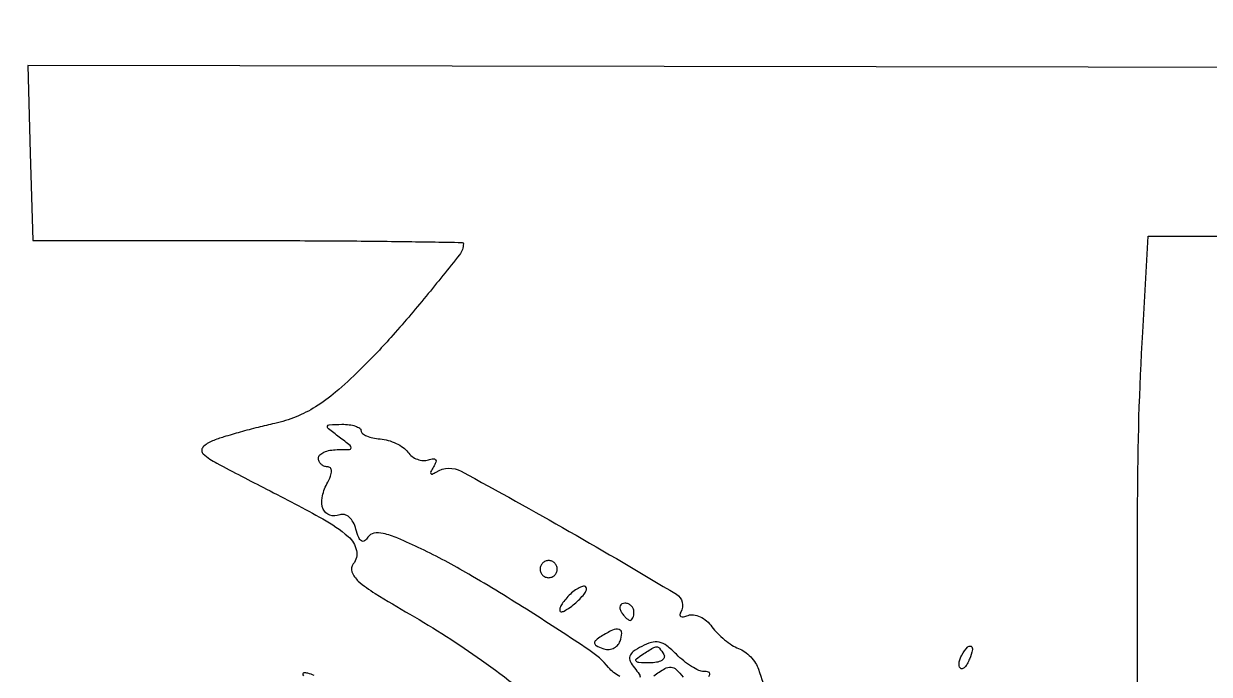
# Model space of a CAD drawing. Extents: x 123 to 893, y 112 to 937.
# Drawn here: x 123.4 to 262.5, y 576.7 to 652.9 of the extents above; entities that cross this region are included whole.
import ezdxf

# ---------------------------------------------------------------- set-up
doc = ezdxf.new("R2010")
doc.units = 0

msp = doc.modelspace()

# ---------------------------------------------------------------- linework, layer by layer
for points in [[(505, 723), (505.013655, 624.25, 0.000571), (505.06234, 586.230152, 0.000921), (505.200423, 553.846875, 0.000132), (505.38367, 525.076146, 0.063888), (505.630286, 523.25, 0.077982), (506.147819, 522.083228, 0.144438), (506.926697, 521.412716, 0.088454), (508.224277, 521.08494, 0.017747), (510.616631, 521, 0.016086), (512.298042, 521.054108, 0.026141), (513.716903, 521.220312, 0.024109), (514.785852, 521.456084, 0.332777), (515.015378, 521.75, 0.004505), (515.022414, 522.362296, 0.000001), (515.095159, 551.728108, 0.000021), (515.174312, 584.257832, 0.000013), (515.265378, 622.749944), (515.5, 722.999887)], [(298.037012, 647.75281), (123.929972, 648.005621), (124.214986, 637.75281), (124.5, 627.5), (149.750387, 627.5, -0.001358), (159.432626, 627.473698, -0.002265), (167.583359, 627.392481, -0.000207), (174.852708, 627.284095, -0.410042), (175.000387, 627.133977, -0.16884), (174.549795, 625.842046, -0.004337), (170.631373, 620.984375, -0.010075), (166.489305, 616.141945, -0.017287), (162.82082, 612.300123, -0.01712), (160.017629, 609.742273, -0.036495), (157.652878, 608.009127, -0.044127), (155.377358, 606.849464, -0.041211), (152.881428, 606.075342, 0.007542), (150.915743, 605.607922, 0.00617), (148.82824, 605.050642, 0.006238), (146.920628, 604.490325, 0.01629), (145.568994, 604.026232, 0.116379), (144.457086, 603.273608, 0.419209), (144.495424, 602.505458, 0.060835), (146.093156, 601.399446, 0.002868), (151.913743, 598.382182, -0.007366), (158.521783, 594.880936, -0.052472), (161.493062, 592.818294, -0.159962), (162.468189, 591.198499, -0.233453), (162.088761, 589.60695, 0.272337), (161.937363, 588.674413, 0.119177), (162.67961, 587.608037, 0.043565), (164.642254, 586.15158, 0.00704), (168.732872, 583.714725, -0.023858), (177.138689, 578.316282, -0.020069), (185.508594, 571.837378, -0.019047)], [(267, 476.335935), (261.329506, 472.134816, -0.010253), (258.52269, 470.143143, -0.043475), (256.72622, 469.138907, -0.091903), (255.55389, 468.852585, -0.27182), (254.844818, 469.216849, -0.14187), (254.13483, 471.653205, -0.000108), (254.03705, 537.430708, -0.00085), (254.062564, 596.826422, -0.013858), (254.657336, 616.75), (255.305577, 628), (263.807625, 628)], [(193.32908, 576.429478, -0.042782), (192.606544, 576.902589, -0.053256), (192.031494, 577.462051, 0.072637), (189.714944, 579.547945, 0.005872), (182.827608, 584.023874, 0.008671), (175.629157, 588.409625, 0.020097), (170.047928, 591.384228, 0.011116), (167.31277, 592.62954, 0.047351), (165.604861, 593.177364, 0.095625), (164.500797, 593.20507, 0.210742), (163.809871, 592.751423, -0.085152), (163.403807, 592.31053, -0.320296), (163.049073, 592.297519, -0.156223), (162.723178, 592.702531, -0.024951), (162.401439, 593.680803, 0.056385), (162.073067, 594.501746, 0.088423), (161.602496, 595.096273, 0.115663), (161.056111, 595.390922, 0.158988), (160.502615, 595.36263, -0.16755), (159.337864, 595.322557, -0.222779), (158.562996, 596.024453, -0.146877), (158.421491, 597.370992, -0.076255), (158.98894, 598.979333, 0.024762), (159.418068, 599.886424, 0.092635), (159.547501, 600.500835, 0.210878), (159.401519, 600.853182, 0.192928), (159.035184, 601, -0.095561), (158.640064, 601.076212, -0.09706), (158.304085, 601.29375, -0.09872), (158.079157, 601.618412, -0.102628), (158, 602, -0.205493), (158.164021, 602.382239, -0.08318), (158.643644, 602.70625, -0.063459), (159.352337, 602.926564, -0.043691), (160.19113, 603, 0.007283), (161.629098, 603.020946, 0.3574), (161.830502, 603.19604, 0.27426), (161.722357, 603.477617, 0.005296), (160.44113, 604.468197, -0.005787), (159.168226, 605.454337, -0.283003), (159.06321, 605.743369, -0.343707), (159.277297, 605.925752, -0.007339), (160.75, 605.968197, -0.033242), (161.611891, 605.923056, -0.051325), (162.339063, 605.759419, -0.066942), (162.840155, 605.512656, -0.249896), (163, 605.212804, 0.234192), (163.155723, 604.898571, 0.061581), (163.655261, 604.607488, 0.049164), (164.376357, 604.379401, 0.033241), (165.230677, 604.257577, -0.051055), (166.159508, 604.091236, -0.041507), (167.105519, 603.732782, -0.043064), (167.928779, 603.249053, -0.079712), (168.480677, 602.707002, 0.075304), (168.974334, 602.213579, 0.068045), (169.60865, 601.867909, 0.071278), (170.281868, 601.716826, 0.10111), (170.889196, 601.791961, -0.043298), (171.467534, 601.932314, -0.280082), (171.732965, 601.821768, -0.262198), (171.767756, 601.526138, -0.039488), (171.484687, 600.975223, 0.021144), (171.182411, 600.436462, 0.244915), (171.185075, 600.202014, 0.392623), (171.356951, 600.142989, 0.034041), (171.804083, 600.378916, -0.268311), (174.741072, 600.464994, -0.006136), (187.422654, 593.417202, -0.005542), (199.982739, 586.047833, -0.417699), (200.484939, 583.975631, 0.11843), (200.381197, 583.660272, 0.314847), (200.494492, 583.466014, 0.159533), (200.824741, 583.427411, 0.041616), (201.344307, 583.578629, -0.129179), (201.999015, 583.650589, -0.073867), (202.764752, 583.417966, -0.065595), (203.520625, 582.929844, -0.060845), (204.146245, 582.25132, 0.038336), (204.79428, 581.481866, 0.027776), (205.62306, 580.727126, 0.028257), (206.495887, 580.095218, 0.0533), (207.272681, 579.706827, -0.066573), (207.991743, 579.323204, -0.046413), (208.686563, 578.718943, -0.046557), (209.255312, 577.999859, -0.068773), (209.5966, 577.272681, 0.033838), (210.812793, 574.128986, 0.081532)], [(203.777813, 576.421774, 0.180629), (203.899217, 576.75, 0.353906), (203.741442, 576.943743, 0.051812), (203.2, 577, -0.110041), (202.604077, 577.13276, -0.030538), (201.758268, 577.594232, -0.029266), (200.839678, 578.248677, -0.02697), (199.977082, 579.022918, 0.033234), (198.848099, 580.011027, 0.107288), (197.950475, 580.432245, 0.12576), (197.043475, 580.409374, 0.054047), (195.912515, 579.953179, 0.033297), (194.914451, 579.330267, 0.156162), (194.517342, 578.792924, 0.198702), (194.556077, 578.204001, 0.058756), (195.057878, 577.430261, -0.022866), (195.622374, 576.683062, -0.207064), (195.699053, 576.290542, -0.304785)], [(197.326705, 576.51628, -0.021401), (198.623033, 577.34393, -0.146499), (199.351629, 577.517983, -0.184696), (199.967089, 577.241873, -0.038128), (200.753306, 576.322696, 0.036996)], [(157.5, 576.545876, 0.02064), (156.774015, 576.792474, 0.080559), (156.305264, 576.851566, 0.370185), (156.169326, 576.726327, 0.216787), (156.241324, 576.501339, -0.14493)]]:
    msp.add_lwpolyline(points, format="xyb")
for points in [[(184, 589, 0.099038), (184.076342, 588.618362, 0.097945), (184.29375, 588.29375, 0.097945), (184.618362, 588.076342, 0.099038), (185, 588, 0.099038), (185.381638, 588.076342, 0.097945), (185.70625, 588.29375, 0.097945), (185.923658, 588.618362, 0.099038), (186, 589, 0.099038), (185.923658, 589.381638, 0.097945), (185.70625, 589.70625, 0.097945), (185.381638, 589.923658, 0.099038), (185, 590, 0.099038), (184.618362, 589.923658, 0.097945), (184.29375, 589.70625, 0.097945), (184.076342, 589.381638, 0.099038)], [(187, 585.5, 0.025998), (186.570237, 584.923674, 0.059248), (186.324622, 584.440625, 0.129665), (186.295323, 584.130356, 0.367029), (186.448984, 584, 0.125339), (186.809945, 584.09193, 0.025246), (187.379657, 584.440625, 0.025202), (188.017684, 584.925768, 0.021226), (188.642857, 585.5, 0.030007), (189.154438, 586.076968, 0.078501), (189.423468, 586.559375, 0.19907), (189.411096, 586.861252, 0.292116), (189.193873, 587, 0.112363), (188.743571, 586.897511, 0.038054), (188.157967, 586.559375, 0.035584), (187.546404, 586.07401, 0.034033)], [(193.5, 584, 0.029505), (193.768994, 583.617226, 0.035638), (194.066025, 583.29375, 0.038439), (194.34829, 583.065539, 0.151918), (194.559017, 583, 0.210953), (194.727648, 583.07446, 0.081139), (194.870461, 583.29375, 0.061769), (194.967655, 583.617151, 0.042167), (195, 584, 0.105053), (194.918938, 584.381556, 0.099167), (194.688914, 584.70625, 0.09642), (194.345238, 584.923877, 0.093332), (193.940983, 585, 0.108972), (193.586039, 584.921712, 0.182303), (193.3746, 584.70625, 0.161196), (193.343488, 584.3821, 0.082592)], [(191.166154, 581.123851, 0.030228), (190.515486, 580.653998, 0.25589), (190.384951, 580.330864, 0.248049), (190.58567, 580.0396, 0.028686), (191.333395, 579.702306, 0.094659), (191.94837, 579.59189, 0.096808), (192.555504, 579.717568, 0.098906), (193.060635, 580.058938, 0.103597), (193.385856, 580.563142, 0.083418), (193.575118, 581.497008, 0.352857), (193.255608, 581.921755, 0.174164), (192.475829, 581.845532, 0.030676)], [(198.5, 579, -0.229941), (198.538683, 578.620381, -0.175006), (198.266583, 578.295345, -0.092833), (197.660528, 578.079473, -0.040942), (196.809017, 578.015313, -0.011265), (195.59016, 578.050865, -0.210879), (195.255355, 578.219823, -0.418214), (195.283036, 578.483883, -0.025105), (196, 579, -0.006588), (197.248743, 579.78387, -0.137706), (197.669081, 579.901875, -0.235263), (197.993465, 579.740301, -0.023248)], [(234.345077, 578.456872, -0.035865), (234.083816, 577.899181, -0.069269), (233.786868, 577.507038, -0.118528), (233.50546, 577.335123, -0.281567), (233.276326, 577.390341, -0.156651), (233.142323, 577.651151, -0.070517), (233.133355, 578.040231, -0.059701), (233.242038, 578.490157, -0.049364), (233.458881, 578.933469, -0.030391), (234.120758, 579.871774, -0.36195), (234.525317, 579.954259, -0.344086), (234.696703, 579.564815, -0.029555)]]:
    msp.add_lwpolyline(points, format="xyb", close=True)

doc.saveas('drawing.dxf')
